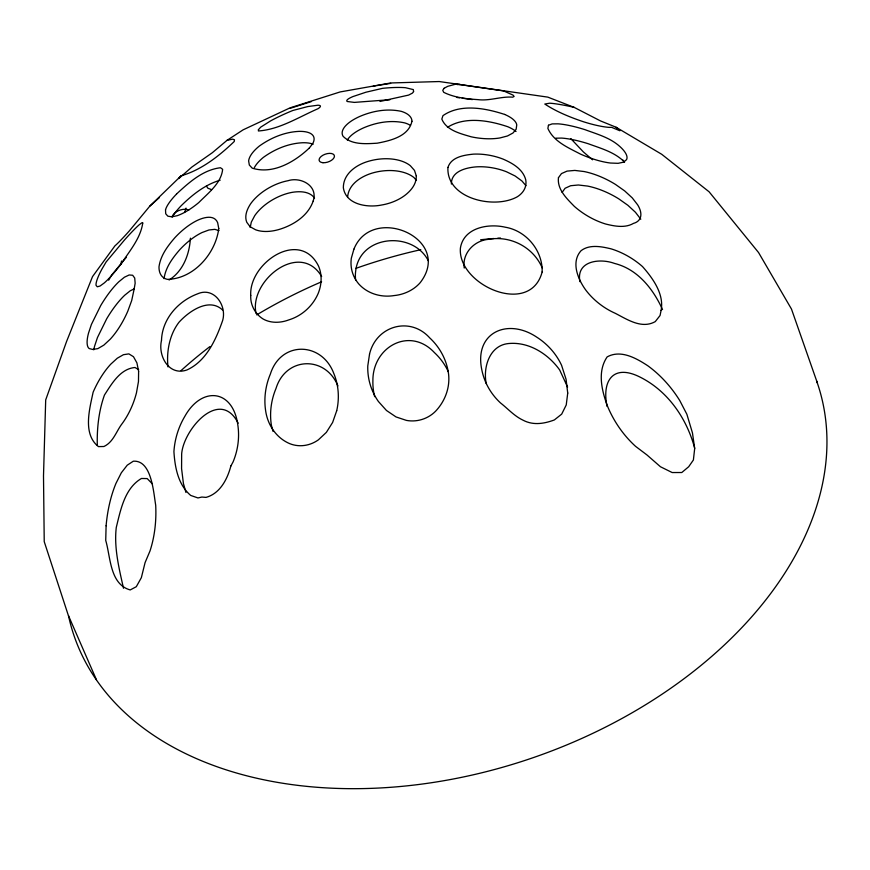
<?xml version="1.0" encoding="UTF-8"?>
<svg xmlns="http://www.w3.org/2000/svg" width="870" height="870" viewBox="0 0 870 870"><rect width="100%" height="100%" fill="white"/><g stroke="black" fill="none" stroke-linecap="round" stroke-linejoin="round"><path stroke-width="1.3" d="M451.389 184.059C451.073 170.988 466.668 167.497 476.934 166.822A43.032 24.893 11.7 0 1 506.547 171.792L515.094 175.968L521.978 181.014L525.948 185.68M190.41 238.184C189.464 254.453 183.124 271.081 169.084 280.02M347.619 197.001C348.631 184.179 361.137 176.36 372.393 173.032A37.323 22.141 -9.8 0 1 413.968 177.556L416.458 180.384M164.049 278.672C165.55 267.416 172.597 257.955 179.851 249.614A42.075 19.151 -47.2 0 1 201.992 232.562L208.93 229.984L214.857 229.354L219.012 230.626M250.201 227.461L251.299 222.133L254.725 215.684A37.04 20.488 -28.8 0 1 292.135 192.346C299.715 191.117 309.513 191.172 314.505 198.001M120.767 264.567L121.528 261.033M108.652 280.205L111.806 274.866L126.422 257.226M562.107 192.4L565.119 188.246L570.666 185.723L578.354 184.995L587.652 186.082A57.822 30.7 31.8 0 1 618.755 198.838L627.912 205.32L635.426 212.258L640.798 219.207M181.123 175.805L178.752 178.557L191.835 167.073L212.313 152.728L227.026 140.342L232.649 139.156L234.454 139.766L234.269 141.484C219.153 155.947 201.535 169.954 181.123 175.805L149.836 206.103L129.315 230.92A50.362 3.632 -50.8 0 1 114.905 245.884L92.524 276.606L66.544 341.562L45.697 399.906L43.5 475.912L44.229 541.629L68.219 615.079L96.407 679.688M172.325 216.01C175.555 210.583 183.091 207.995 188.92 209.92M176.512 194.032C188.888 182.548 203.069 169.737 220.512 167.747L222.644 169.313C221.317 183.157 207.995 193.216 198.751 202.601A40.281 14.007 -43.6 0 1 177.23 215.684L171.771 216.837L167.856 216.173L165.724 213.77L165.507 209.8M149.836 206.103L159.46 197.533M447.43 127.357C465.004 116.091 489.234 120.441 507.928 126.781A32.647 12.572 7.7 0 1 516.03 131.49M227.026 140.342L243.176 129.804L290.156 107.815L340.192 91.926L390.76 82.965L439.241 81.541L547.817 97.125L574.178 107.38L600.463 120.908L616.101 127.248L661.744 154.305L709.093 191.791L758.553 252.539L791.482 309.067L817.376 382.985M133.893 289.079L130.348 290.71L124.758 295.191A55.723 18.977 -63.4 0 0 106.706 318.757L97.451 337.56L94.623 346.075A28.362 9.537 -63.4 0 0 93.764 349.838M290.112 108.337L311.264 101.638M220.164 180.199C205.005 184.625 192.313 194.793 181.221 205.69A31.962 8.939 -39.9 0 0 172.227 217.032M372.925 86.445L375.329 85.902M380.005 101.453L385.747 100.213M376.525 85.63L390.673 83.379M457.185 84.597L460.056 84.423M555.669 138.2L561.531 138.08A55.452 13.594 22.2 0 1 588.207 143.724C600.137 148.139 613.1 151.652 622.757 160.374A28.188 10.527 27.3 0 1 624.595 162.103M456.978 97.473L459.577 97.831M462.187 98.179L472.356 99.582M574.178 107.38L571.536 106.76A52.961 5.699 15.7 0 0 549.688 103.204L544.805 104.041C556.441 111.719 569.959 117.211 583.281 121.702A52.069 11.669 21.8 0 0 609.294 127.39L611.654 127.357L619.886 130.761L616.101 127.248M504.665 114.438C485.623 108.195 460.524 103.356 442.96 115.645L441.829 119.103C446.397 130.402 460.6 133.643 471.203 136.807A41.173 19.075 10 0 0 500 137.939L507.493 135.97L512.995 132.99L516.149 129.238L516.747 124.954A32.81 12.441 7.6 0 0 504.665 114.438M211.595 189.617L207.908 188.246L206.407 186.104M138.689 369.685L135.002 367.488C120.201 368.815 111.741 383.779 104.454 395.045C98.745 410.977 96.874 428.388 97.299 445.288M222.546 309.97C208.985 297.159 188.855 311.362 178.981 322.281C169.476 334.646 166.355 351.654 167.986 366.89M592.557 159.797L583.389 151.945L570.84 138.635M152.478 483.992L147.204 478.576L141.429 478.478C124.606 488.353 120.615 509.929 116.275 527.438C113.883 547.785 119.059 568.469 123.496 588.25M428.323 260.739C412.967 230.713 359.908 234.595 355.689 270.951A44.533 37.693 -18.8 0 0 355.678 280.14M321.65 276.497C299.9 240.066 248.733 280.89 256.063 313.504M542.26 267.949C533.299 247.145 510.538 235.313 488.385 239.348C474.096 240.588 461.97 253.409 464.232 268.058M622.985 160.091L624.279 162.385M337.941 385.921C325.358 355.254 285.741 356.656 276.018 388.422A61.639 54.31 -69.4 0 0 271.386 425.245L273.093 431.466M238.184 423.19C219.849 387.139 183.352 429.584 181.656 454.02L181.58 468.604L183.407 483.448L185.941 492.463M662.538 309.568C653.163 288.905 637.579 269.102 614.492 263.425C600.05 258.042 575.864 260.652 579.909 281.673M567.588 387.085L559.682 369.978C548.078 353.796 528.699 341.442 508.189 343.574C489.397 345.607 482.915 367.564 486.232 383.605M694.597 447.811C686.55 418.242 667.997 391.119 640.168 377.156C613.578 363.638 601.616 380.288 607.043 406.366M816.647 381.049A392.533 263.273 -18.7 0 1 517.563 762.805A392.533 263.273 -18.7 0 1 68.48 615.655M347.315 140.07A35.735 14.855 -13.5 0 1 363.497 127.901C376.373 122.333 390.935 119.81 404.778 122.909A34.963 15.986 -10.3 0 1 410.422 125.389M181.069 370.576A379.331 254.181 -18.7 0 1 209.898 346.597M256.726 314.875A379.331 254.181 -18.7 0 1 321.606 281.782M355.58 268.482A379.331 254.181 -18.7 0 1 420.808 249.69M480.631 239.761A379.331 254.181 -18.7 0 1 493.834 238.51M497.77 238.206A379.331 254.181 -18.7 0 1 500.478 238.01M165.528 209.79A32.103 8.754 -39.9 0 1 176.556 194.021M186.028 208.104A81.791 26.502 -39.4 0 1 184.56 212.465M374.655 396.666A61.683 59.997 -20 0 1 372.893 380.603C372.643 346.847 409.813 326.163 434.456 352.644A61.868 59.508 9.4 0 1 448.387 371.871M254.377 167.562A34.702 14.746 -25 0 1 263.403 157.361C274.855 149.096 288.448 143.398 302.673 142.745A35.474 14.137 -21.1 0 1 313.113 144.235M386.139 100.159A31.059 5.438 -6.2 0 1 389.814 99.822M161.505 340.377C157.785 355.797 168.845 376.297 186.811 370C206.342 361.224 215.967 339.583 222.622 320.562C227.092 305.587 214.107 286.404 197.479 293.886C178.143 301.107 162.103 319.051 161.505 340.377M138.613 371.349L138.471 381.56L136.47 392.816A57.083 34.528 -71.5 0 1 121.278 424.788C115.982 432.281 112.969 442.308 103.911 446.506L98.451 446.604C82.53 434.13 89.534 409.15 93.123 392.229A58.138 28.134 -68.7 0 1 110.707 364.226L117.265 358.233L123.453 354.699L128.858 353.883L133.48 356.711L136.905 362.866L138.613 371.349M106.107 525.774L105.727 540.444C110.631 556.952 109.783 584.27 130.206 589.936L136.307 586.695L141.353 577.669L145.072 562.629L150.01 550.96A97.157 67.153 83 0 0 155.686 505.122C153.544 492.801 151.739 459.849 133.295 461.209L127.248 465.189L121.343 472.769L115.949 483.426A101.877 57.529 87.5 0 0 106.107 525.774M250.745 295.463C250.201 304.837 255.149 314.135 263.164 319.029A35.398 27.72 -41.3 0 0 288.949 319.856C302.021 315.81 312.841 305.957 318.213 293.375A44.392 36.366 -33.9 0 0 318.453 265.916C299.508 228.342 248.798 263.262 250.745 295.463M258.433 129.684L258.39 130.968C279.411 129.576 298.888 117.004 318.115 108.663A39.02 4.72 -17.9 0 0 317.865 105.227L307.849 106.553L292.885 110.468A30.972 3.969 -23.8 0 0 270.483 120.963L260.706 127.15L258.433 129.684M558.453 177.687C557.039 189.453 566.87 198.708 574.374 206.407A57.224 36.866 33.6 0 0 605.52 223.981C614.546 226.233 625.073 228.31 633.534 223.362A29.678 15.453 31.7 0 0 637.645 204.831L632.251 197.881L624.693 190.932L615.481 184.429A58.149 30.613 31.6 0 0 584.194 171.553L574.831 170.422L567.077 171.107L561.487 173.576L558.453 177.687M142.756 223.003C140.559 238.293 129.641 250.875 121.408 263.479A52.765 10.092 -57.3 0 1 104.128 283.054L100.05 286.023L97.309 286.806L96.081 285.371A27.285 5.231 -57.5 0 1 101.594 269.678L106.096 261.99L124.356 240.153A53.712 4.111 -51 0 1 139.276 224.721L141.843 222.774L142.756 223.003M447.919 167.486C446.31 198.958 494.834 209.637 517.433 196.696A34.354 22.413 11.2 0 0 525.719 179.742C522.903 169.128 512.55 163.223 503.143 159.134A43.239 24.806 11.5 0 0 473.378 154.142C463.971 155.11 451.225 156.948 447.919 167.486M134.154 289.047L131.696 300.552L127.836 311.09A55.06 25.469 -67.2 0 1 110.283 339.159L103.834 345.129L97.842 348.631L92.709 349.446L89.262 348.576A28.503 9.429 -63.3 0 1 88.555 333.003L91.404 324.456L100.713 305.577A56.028 18.77 -63.3 0 1 118.831 281.771L124.421 277.215L129.151 274.974L132.664 275.257L134.719 278.052L135.154 283.218L134.154 289.047M416.273 175.849C416.61 183.037 412.228 189.094 407.051 193.618A36.692 23.077 -13.1 0 1 381.604 205.016C367.651 207.908 345.868 204.798 343.346 187.768C343.226 173.739 356.396 164.68 368.586 161.254A37.497 22.055 -9.8 0 1 410.335 165.702L414.479 170.389L416.273 175.849M694.684 448.528L693.39 460.002L688.681 466.744L681.786 472.519L672.173 472.54L660.461 466.755L646.932 454.934L635.535 446.321A101.725 88.555 69.1 0 1 607.499 406.181C601.779 390.706 597.092 371.61 607.151 356.896C620.788 349.392 636.188 358.168 647.748 365.726A105.39 82.411 65 0 1 679.774 400.591L686.865 414.25L692.466 432.945L694.684 448.528M567.729 393.066L566.239 404.963L561.683 414.131L554.342 419.949C544.174 423.744 533.158 425.626 522.892 420.112C514.159 415.958 507.949 408.748 500.489 402.93A62.064 58.714 21.9 0 1 481.915 370.315C473.671 332.666 507.438 317.496 536.67 337.103A62.401 56.3 32.5 0 1 561.563 365.269L566.055 379.266L567.729 393.066M313.189 201.013C308.241 215.532 294.114 224.699 280.075 229.169A36.42 21.859 -27 0 1 255.508 229.734L250.114 226.722L246.765 222.274C244.263 216.021 246.993 209.463 250.386 204.145A37.214 20.391 -28.7 0 1 287.992 180.721C300.715 176.566 318.387 185.745 313.189 201.013M218.761 228.516C215.695 253.681 193.531 278.944 167.355 279.357A33.56 17.933 -48.7 0 1 159.003 266.742C160.569 255.475 167.66 246.014 174.924 237.651A42.282 19.02 -47.1 0 1 197.164 220.469C203.352 217.511 214.194 214.172 217.652 222.655L218.761 228.516M369.543 354.09L367.771 366.009A62.074 60.237 -20 0 0 378.385 401.472L386.476 410.488L396.046 416.947L406.442 420.406A32.038 31.168 -23.5 0 0 435.435 411.379C445.853 400.472 451.095 385.182 447.941 370.196A62.259 59.747 8.4 0 0 429.726 337.897C410.02 315.919 376.144 325.848 369.543 354.09M548.459 125.247L547.882 128.412C553.668 141.669 568.458 147.78 580.518 154.11A54.669 20.043 26.9 0 0 610.501 163.038L618.102 163.321L623.562 162.168L626.52 159.667A28.329 10.429 27.2 0 0 619.647 146.334C609.913 137.601 596.896 134.1 584.912 129.641A55.756 13.333 22.1 0 0 558.051 123.834L552.145 123.899L548.459 125.247M661.102 310.416L660.058 315.516L655.273 321.606C641.625 329.306 627.237 319.399 615.221 313.287A59.454 46.034 36 0 1 585.988 290.352C578.017 279.574 570.644 262.196 581.062 250.701C589.523 244.155 601.442 246.536 611.066 248.842A60.356 40.705 35.6 0 1 642.506 266.568C652.87 278.269 664.299 294.169 661.102 310.416M411.923 121.3C408.715 136.449 390.478 140.69 377.134 143.202C365.933 143.833 351.806 145.083 343.139 136.351A35.898 14.714 -13.5 0 1 359.821 116.428C372.762 110.871 387.367 108.315 401.266 111.349A35.115 15.867 -10.3 0 1 411.967 121.115L411.923 121.3M353.894 249.19L351.328 258.205A44.761 37.725 -18.8 0 0 358.766 283.946C367.553 293.777 381.288 297.692 394.121 295.572A35.681 29.808 -8.5 0 0 420.166 282.706C453.999 239.054 372.306 203.134 353.894 249.19M230.876 465.972C227.418 479.109 220.099 493.507 206.038 497.39L201.873 497.053L197.947 497.944L190.704 495.432C178.1 484.797 174.892 467.288 173.924 451.617A61.139 46.828 -73.9 0 1 184.832 416.36C201.633 386.084 232.932 388.933 237.814 424.919A60.432 51.286 -72.1 0 1 233.029 462.024L230.876 465.972M542.151 271.929C530.243 317.3 457.337 284.947 460.404 248.08C463.656 227.57 488.32 223.264 505.274 227.211C526.328 230.724 542.826 250.669 542.151 271.929M336.701 410.77L332.623 422.45L326.348 432.39L318.322 439.894A31.842 29.787 -60.7 0 1 289.688 443.635C276.421 438.012 267.775 425.169 265.687 411.086A62.009 54.495 -68.7 0 1 270.363 374.078C280.825 340.638 321.933 341.421 333.884 373.676A61.487 57.246 -60.2 0 1 336.701 410.77M444.135 88.261L442.743 90.306L443.711 92.318C454.173 97.538 466.255 98.865 477.826 99.626C489.723 101.17 501.022 96.233 512.713 97.168L514.126 96.439L513.017 95.102L503.578 90.915L456.152 84.053L447.767 86.315L444.135 88.261M309.383 147.933C294.691 161.994 272.821 174.729 252.191 168.127L249.331 165.039L248.635 160.917A34.854 14.616 -25 0 1 259.303 146.084C270.831 137.819 284.457 132.109 298.747 131.392A35.637 13.996 -21 0 1 312.613 143.789L309.383 147.933M413.587 91.557L412.445 93.09L408.617 95.091L386.639 99.952L354.329 102.399L347.206 101.496A39.335 5.329 -11.7 0 1 352.937 96.57L365.933 92.22L382.506 88.348A31.2 5.263 -6.2 0 1 405.474 87.707L413.326 89.588L413.587 91.557M322.977 162.712A7.993 4.154 -18.7 0 0 334.45 156.165A7.993 4.154 -18.7 0 0 322.868 155.262A7.993 4.154 -18.7 0 0 322.977 162.712"/></g></svg>
